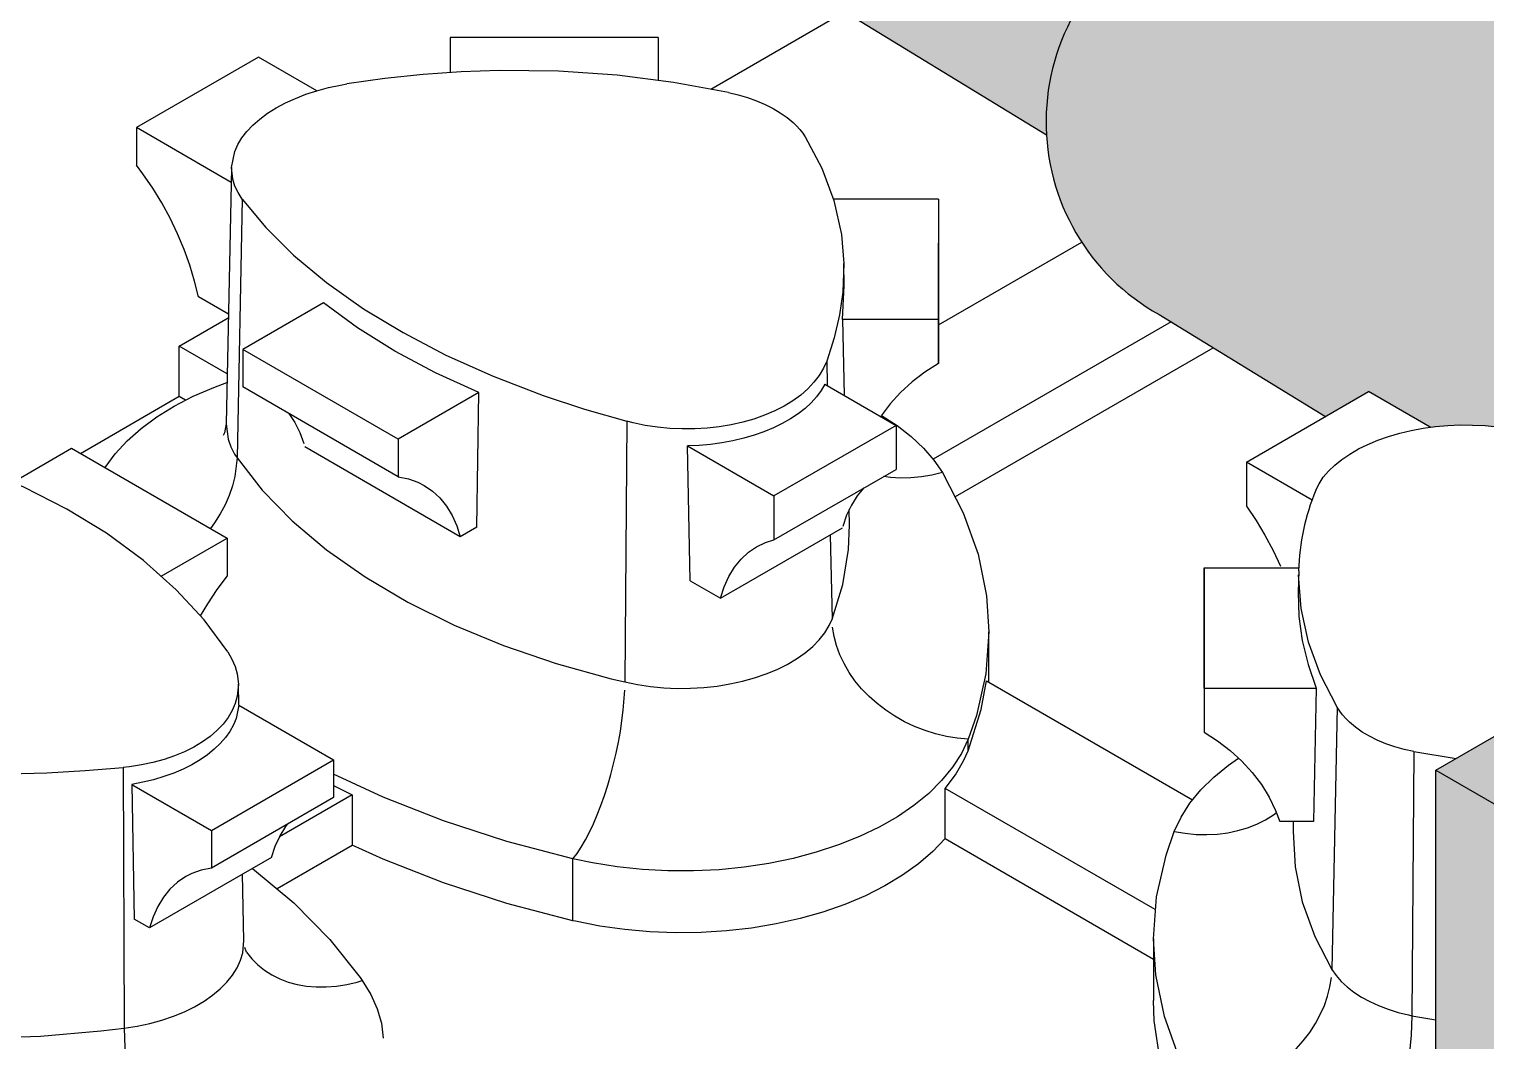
# Model space of a CAD drawing. Header units: millimetres. Extents: x 441156 to 441876, y 4514765 to 4515211.
# Drawn here: x 441627.639 to 441628.197, y 4515143.171 to 4515143.558 of the extents above; entities that cross this region are included whole.
import ezdxf

# ---------------------------------------------------------------- set-up
doc = ezdxf.new("R2010")
doc.units = ezdxf.units.MM
doc.layers.add('Cornice', color=7, linetype='Continuous')
doc.layers.add('Cornice_Tratteggi', color=7, linetype='Continuous', lineweight=5)

msp = doc.modelspace()

# ---------------------------------------------------------------- hatches: boundary and pattern name
at = {"layer": 'Cornice_Tratteggi'}
h = msp.add_hatch(dxfattribs=at)
h.set_pattern_fill('AR-RSHKE', color=254, scale=3.01875e-05)
h.set_pattern_definition([(0, (441619.7296034587, 4515158.165127833), (0.01955244375, 0.00920115), [0.004600575, -0.0038338125, 0.0053673375, -0.0023002875, 0.0069008625, -0.00306705]), (0, (441619.7342040337, 4515158.165511215), (0.01955244375, 0.00920115), [0.0038338125, -0.0145684875, 0.00306705, -0.004600575]), (0, (441619.7434051837, 4515158.164552762), (0.01955244375, 0.00920115), [0.0023002875, -0.0237696375]), (90, (441619.7296034587, 4515158.165127833), (-0.00651748125, 0.00920115), [0.008817768750000001, -0.02798683125]), (90, (441619.7342040337, 4515158.165127833), (-0.00651748125, 0.00920115), [0.008626078125, -0.028178521875]), (90, (441619.7380378462, 4515158.165127833), (-0.00651748125, 0.00920115), [0.008051006250000001, -0.02875359375]), (90, (441619.7434051837, 4515158.164552762), (-0.00651748125, 0.00920115), [0.008817768750000001, -0.02798683125]), (90, (441619.7457054711, 4515158.164552762), (-0.00651748125, 0.00920115), [0.008817768750000001, -0.02798683125]), (90, (441619.7526063336, 4515158.165127833), (-0.00651748125, 0.00920115), [0.0084343875, -0.0283702125])])
h.paths.add_polyline_path([(441628.2195327565, 4515143.250001364), (441628.177703629, 4515143.27415119), (441628.177703629, 4515142.658326191), (441627.968557991, 4515142.77907532), (441627.968557991, 4515142.730775319), (441628.2195327565, 4515142.585876365)])
h.paths.add_polyline_path([(441629.540647082, 4515144.012739739), (441629.540647082, 4515144.061039391), (441628.177703629, 4515143.27415119), (441628.2195327565, 4515143.250001364)])
for points in [[(441627.9357423121, 4515143.574066194), (441628.0285874043, 4515143.517337671, -0.3134991230460033), (441628.0789544832, 4515143.599661068), (441627.9841336508, 4515143.657596772, 1.00000059424074)], [(441628.1588874031, 4515143.593245395, 1.032811065394186), (441628.0717216854, 4515143.448503297), (441628.1354833695, 4515143.40954479), (441628.151901492, 4515143.419023707), (441628.1755599793, 4515143.405363888), (441628.1775155418, 4515143.40562891), (441628.1822589573, 4515143.406051836), (441628.1870189492, 4515143.406258301), (441628.1917803215, 4515143.40624491), (441628.19652411, 4515143.406014312), (441628.2012005745, 4515143.405570134), (441628.2057599747, 4515143.404916006), (441628.2081813539, 4515143.404472966), (441628.2244972244, 4515143.400845258), (441628.2402257987, 4515143.396520946), (441628.2594023225, 4515143.390013276), (441628.2730900825, 4515143.384277433), (441628.2957279671, 4515143.397347981), (441628.3434083742, 4515143.369819949), (441628.3884961436, 4515143.395851135), (441628.3850027624, 4515143.39786802), (441628.3846407013, 4515143.39912801), (441628.383105906, 4515143.403362577), (441628.3811904492, 4515143.407203425), (441628.3789089086, 4515143.410621323), (441628.3612662865, 4515143.420807197), (441628.3612666125, 4515143.435186381), (441628.3902192928, 4515143.451901183)]]:
    msp.add_hatch(color=254, dxfattribs=at).paths.add_polyline_path(points)

# ---------------------------------------------------------------- linework, layer by layer
at = {"color": 254, "linetype": 'Continuous'}
for p, q in [((441628.1051542237, 4515143.392034418), (441628.151901492, 4515143.419023707)), ((441628.1755599793, 4515143.405363888), (441628.151901492, 4515143.419023707)), ((441628.1051542237, 4515143.392034418), (441628.1051538422, 4515143.375195599)), ((441628.1303551897, 4515143.37748401), (441628.1051542237, 4515143.392034418))]:
    msp.add_line(p, q, dxfattribs=at)
for points in [[(441628.1317127412, 4515143.38125303, 0), (441628.1329624952, 4515143.383765259, 0), (441628.1346005293, 4515143.386228731, 0), (441628.1366076748, 4515143.388617752, 0), (441628.1389647627, 4515143.390906626, 0), (441628.1416677462, 4515143.393085862, 0), (441628.1447027056, 4515143.39514882, 0), (441628.1480359305, 4515143.397074325, 0), (441628.1516337104, 4515143.398841197, 0), (441628.1554829741, 4515143.400439787, 0), (441628.1595696372, 4515143.401867867, 0), (441628.1638493649, 4515143.403111284, 0), (441628.1682778223, 4515143.404155876, 0), (441628.1728385484, 4515143.404995074, 0), (441628.1775155418, 4515143.40562891, 0), (441628.1822589573, 4515143.406051836, 0), (441628.1870189492, 4515143.406258301, 0), (441628.1917803215, 4515143.40624491, 0), (441628.19652411, 4515143.406014312, 0), (441628.2012005745, 4515143.405570134, 0), (441628.2057599747, 4515143.404916006, 0), (441628.2081813539, 4515143.404472966, 0)], [(441628.1051538422, 4515143.375195599, 0), (441628.1088422948, 4515143.369716111, 0), (441628.1122638596, 4515143.364032253, 0), (441628.1153924963, 4515143.358187282, 0), (441628.1182043941, 4515143.352225685, 0), (441628.1185079439, 4515143.351531253, 0)]]:
    msp.add_polyline3d(points, dxfattribs=at)
msp.add_arc((441628.2097515386, 4515143.348460024), 0.08462904842435913, 157.2071656743576, 178.6316916423052, dxfattribs=at)
at = {"layer": 'Cornice', "color": 254}
for p, q in [((441628.177703629, 4515143.27415119), (441629.540647082, 4515144.061039391)), ((441627.9357422827, 4515143.574066211), (441628.0285874043, 4515143.517337671)), ((441628.0717216854, 4515143.448503297), (441628.1354833695, 4515143.40954479)), ((441628.177703629, 4515142.658326191), (441628.177703629, 4515143.27415119)), ((441628.177703629, 4515143.27415119), (441628.2195327565, 4515143.250001364))]:
    msp.add_line(p, q, dxfattribs=at)
at = {"layer": 'Cornice', "color": 254, "linetype": 'Continuous'}
for p, q in [((441627.900066915, 4515143.534733181), (441627.9515087652, 4515143.564432861)), ((441627.879944356, 4515143.55458124), (441627.800249356, 4515143.55458124)), ((441627.800249356, 4515143.55458124), (441627.800249356, 4515143.541159132)), ((441627.879944356, 4515143.55458124), (441627.879944356, 4515143.538101679)), ((441627.726894794, 4515143.547061906), (441627.6801475258, 4515143.520072618)), ((441627.7492274271, 4515143.534167605), (441627.726894794, 4515143.547061906)), ((441627.6801475258, 4515143.520072618), (441627.6801471998, 4515143.50569361)), ((441627.7164513798, 4515143.499111682), (441627.6801475258, 4515143.520072618)), ((441627.7165718021, 4515143.504744283), (441627.7144758405, 4515143.406708363)), ((441627.720667677, 4515143.492725824), (441627.7187108203, 4515143.393628062)), ((441627.9872479732, 4515143.492630064), (441627.9470743379, 4515143.492629205)), ((441627.9872479732, 4515143.492630064), (441627.9872479732, 4515143.446618576)), ((441627.9872479732, 4515143.492630064), (441627.9872485131, 4515143.47579127)), ((441627.9872485131, 4515143.444575098), (441628.0420860484, 4515143.476235259)), ((441627.9872485131, 4515143.429779783), (441627.9872485131, 4515143.47579127)), ((441627.9511836632, 4515143.459687984), (441627.951005978, 4515143.467998982)), ((441627.7153738664, 4515143.448712375), (441627.7038836757, 4515143.455346175)), ((441627.9504990852, 4515143.44661779), (441627.9511836632, 4515143.459687984)), ((441627.7517591841, 4515143.453005857), (441627.7208930338, 4515143.435186381)), ((441627.696565307, 4515143.436468128), (441627.7153438808, 4515143.447309839)), ((441627.9872479732, 4515143.446618576), (441627.9504990852, 4515143.44661779)), ((441627.9504990852, 4515143.44661779), (441627.9511209492, 4515143.417605423)), ((441628.0762990331, 4515143.445706529), (441627.9852269527, 4515143.393126545)), ((441627.9872479732, 4515143.446618576), (441627.9872485131, 4515143.429779783)), ((441627.7148859519, 4515143.425890801), (441627.696565307, 4515143.436468128)), ((441627.696565307, 4515143.417242602), (441627.696565307, 4515143.436468128)), ((441627.7208930338, 4515143.435186381), (441627.7208927078, 4515143.420807197)), ((441627.7804477767, 4515143.400802765), (441627.7208930338, 4515143.435186381)), ((441627.9938224507, 4515143.378863584), (441628.0924774156, 4515143.435821507)), ((441627.9444630026, 4515143.430736871), (441627.9446584505, 4515143.421336318)), ((441627.7804474506, 4515143.38642358), (441627.7208927078, 4515143.420807197)), ((441627.9437405133, 4515143.421866257), (441627.9710215201, 4515143.406116534)), ((441627.658730434, 4515143.395398838), (441627.696565307, 4515143.417242602)), ((441627.696565307, 4515143.417242602), (441627.6990244266, 4515143.415822843)), ((441627.8113139255, 4515143.41862224), (441627.7804477767, 4515143.400802765)), ((441627.810532815, 4515143.367149902), (441627.8113139255, 4515143.41862224)), ((441627.8679943898, 4515143.407667522), (441627.8672084167, 4515143.307893759)), ((441627.9710215201, 4515143.406116534), (441627.9242742518, 4515143.379127246)), ((441627.9710215201, 4515143.406116534), (441627.9710219015, 4515143.389277275)), ((441627.7804477767, 4515143.400802765), (441627.7804474506, 4515143.38642358)), ((441627.6327165038, 4515143.384277433), (441627.6553543884, 4515143.397347981)), ((441627.6553543884, 4515143.397347981), (441627.7149091312, 4515143.362964365)), ((441627.8041839265, 4515143.363484404), (441627.7446291837, 4515143.39786802)), ((441627.8911572032, 4515143.398246198), (441627.9242742518, 4515143.379127246)), ((441627.8922027201, 4515143.346621171), (441627.8911572032, 4515143.398246198)), ((441627.9242746336, 4515143.362287986), (441627.9710219015, 4515143.389277275)), ((441627.9242742518, 4515143.379127246), (441627.9242746336, 4515143.362287986)), ((441627.9531427599, 4515143.368053746), (441627.9530188537, 4515143.373849295)), ((441627.810532815, 4515143.367149902), (441627.8041839265, 4515143.363484404)), ((441627.9037399698, 4515143.339960201), (441627.950487238, 4515143.366949488)), ((441627.6896397984, 4515143.348374485), (441627.7149091312, 4515143.362964365)), ((441627.7149091312, 4515143.362964365), (441627.7149094572, 4515143.348585556)), ((441627.9458449375, 4515143.364269281), (441627.9465179523, 4515143.331898964)), ((441628.0889277706, 4515143.351531885), (441628.0889272306, 4515143.334693092)), ((441628.0889277706, 4515143.305520398), (441628.0889277706, 4515143.351531885)), ((441628.0889277706, 4515143.351531885), (441628.125284657, 4515143.351531108)), ((441628.1251679025, 4515143.350476842), (441628.1249920806, 4515143.342252998)), ((441627.8922027201, 4515143.346621171), (441627.9037399698, 4515143.339960201)), ((441628.0889272306, 4515143.334693092), (441628.0889272306, 4515143.288681604)), ((441628.0065876031, 4515143.30775981), (441628.0065876031, 4515143.327082227)), ((441627.7194016281, 4515143.299007916), (441627.71922975, 4515143.307047295)), ((441628.0056277451, 4515143.30831398), (441628.084507892, 4515143.262772943)), ((441628.0889277706, 4515143.305520398), (441628.0889272306, 4515143.288681604)), ((441628.0889277706, 4515143.305520398), (441628.131904059, 4515143.305519479)), ((441628.131904059, 4515143.305519479), (441628.1307842787, 4515143.254498239)), ((441627.7193357142, 4515143.299045969), (441627.7556546393, 4515143.278078528)), ((441628.1398959173, 4515143.298258579), (441628.137877428, 4515143.197890206)), ((441627.9986178749, 4515143.281575219), (441627.9986178749, 4515143.286011878)), ((441628.1692525969, 4515143.281309656), (441628.1685508246, 4515143.180181083)), ((441627.7089073711, 4515143.251089239), (441627.7556546393, 4515143.278078528)), ((441627.7556546393, 4515143.278078528), (441627.7556549652, 4515143.263699143)), ((441627.6750464079, 4515143.275190625), (441627.6755127098, 4515143.175435519)), ((441627.678424485, 4515143.268687449), (441627.6793015848, 4515143.217159482)), ((441627.678424485, 4515143.268687449), (441627.7089073711, 4515143.251089239)), ((441627.7628175062, 4515143.264719625), (441627.7349233323, 4515143.248615071)), ((441627.7628175062, 4515143.264719625), (441627.7628175062, 4515143.2454941)), ((441627.9897696653, 4515143.247962615), (441627.9897696653, 4515143.267188141)), ((441628.0701661244, 4515143.22077167), (441627.9897696653, 4515143.267188141)), ((441627.7556549652, 4515143.263699143), (441627.7089076974, 4515143.236709855)), ((441628.1307842787, 4515143.254498239), (441628.1179676307, 4515143.254498239)), ((441628.1231159254, 4515143.254498239), (441628.1230329839, 4515143.25061876)), ((441627.7089073711, 4515143.251089239), (441627.7089076974, 4515143.236709855)), ((441627.9897696653, 4515143.247962615), (441628.0695881406, 4515143.201879841)), ((441627.7340981225, 4515143.228913116), (441627.7628175062, 4515143.2454941)), ((441627.7319184894, 4515143.240759967), (441627.6851712212, 4515143.213770678)), ((441627.8472965494, 4515143.216548146), (441627.8472965494, 4515143.240210331)), ((441627.7213263246, 4515143.208982705), (441627.7207843741, 4515143.234331744)), ((441627.6851712212, 4515143.213770678), (441627.6793015848, 4515143.217159482)), ((441628.0695881406, 4515143.20964724), (441628.0695881406, 4515143.185985056))]:
    msp.add_line(p, q, dxfattribs=at)
for points in [[(441627.9069231469, 4515143.533469283, 0), (441627.8858242335, 4515143.537358717, 0), (441627.86427087, 4515143.540082128, 0), (441627.8417715714, 4515143.541643164, 0), (441627.819112976, 4515143.541938219, 0), (441627.8044975062, 4515143.541453803, 0), (441627.7899290466, 4515143.540443269, 0), (441627.7752728925, 4515143.538886719, 0), (441627.7607557571, 4515143.53679928, 0)], [(441627.7165717591, 4515143.504742276, 0), (441627.7166135041, 4515143.505590513, 0), (441627.7170034153, 4515143.508263211, 0), (441627.7177897942, 4515143.510923388, 0), (441627.718966492, 4515143.513542761, 0), (441627.7205325766, 4515143.516109098, 0), (441627.7224785525, 4515143.518616039, 0), (441627.7247819075, 4515143.521037464, 0), (441627.7274201288, 4515143.523347246, 0), (441627.730385938, 4515143.52553441, 0), (441627.7336660442, 4515143.527593919, 0), (441627.7372242158, 4515143.529504793, 0), (441627.7410242215, 4515143.531246048, 0), (441627.7450563772, 4515143.532809756, 0), (441627.7493022727, 4515143.534191971, 0), (441627.7537161054, 4515143.535379176, 0), (441627.7582520725, 4515143.536357855, 0), (441627.7607557571, 4515143.53679928, 0)], [(441627.9069231469, 4515143.533469283, 0), (441627.9106017914, 4515143.532583424, 0), (441627.9141476438, 4515143.531533708, 0), (441627.9176315672, 4515143.530289461, 0), (441627.9209235368, 4515143.528888436, 0), (441627.9239150605, 4515143.527385966, 0), (441627.9266819454, 4515143.525755442, 0), (441627.9292737538, 4515143.52395525, 0), (441627.9315885791, 4515143.522044525, 0), (441627.9329594582, 4515143.520725742, 0), (441627.9341970541, 4515143.519368825, 0), (441627.9353106931, 4515143.517959615, 0), (441627.9362798264, 4515143.51652036, 0)], [(441627.9362798264, 4515143.51652036, 0), (441627.9426419291, 4515143.50455532, 0), (441627.9472414788, 4515143.492179484, 0), (441627.9500944669, 4515143.479103511, 0), (441627.9510058368, 4515143.468005584, 0)], [(441627.7038836757, 4515143.455346175, 0), (441627.7024583826, 4515143.461331762, 0), (441627.7006488392, 4515143.467376107, 0), (441627.698468817, 4515143.47343321, 0), (441627.6959349075, 4515143.479456972, 0), (441627.6930663951, 4515143.48540155, 0), (441627.6898851111, 4515143.491221701, 0), (441627.6864152668, 4515143.49687313, 0), (441627.6826832699, 4515143.502312826, 0), (441627.6801471998, 4515143.50569361, 0)], [(441627.720667677, 4515143.492725824, 0), (441627.7190778903, 4515143.495171385, 0), (441627.7178671326, 4515143.497705948, 0), (441627.7170462802, 4515143.500302387, 0), (441627.7166262092, 4515143.502933579, 0), (441627.7165717591, 4515143.504742276, 0)], [(441627.720667677, 4515143.492725824, 0), (441627.729709405, 4515143.481809247, 0), (441627.7403749838, 4515143.471216351, 0), (441627.7529749543, 4515143.460732481, 0), (441627.7671263952, 4515143.450745896, 0), (441627.7822725014, 4515143.441588936, 0), (441627.7986822567, 4515143.433034061, 0), (441627.8167734212, 4515143.424923409, 0), (441627.835949945, 4515143.417571593, 0), (441627.8516785194, 4515143.412367242, 0), (441627.8679943898, 4515143.407667522, 0)], [(441627.9510058368, 4515143.468005584, 0), (441627.9510266841, 4515143.465778535, 0), (441627.9506025075, 4515143.457100851, 0), (441627.9493777785, 4515143.448386384, 0), (441627.9473252008, 4515143.439553226, 0), (441627.9444630026, 4515143.430736871, 0)], [(441627.8113139255, 4515143.41862224, 0), (441627.7946910353, 4515143.426162292, 0), (441627.7791598939, 4515143.434441968, 0), (441627.7648189694, 4515143.443408772, 0), (441627.7517591841, 4515143.453005857, 0)], [(441627.9444630026, 4515143.430736871, 0), (441627.9432132486, 4515143.427935767, 0), (441627.9415752144, 4515143.425206922, 0), (441627.939568069, 4515143.422578714, 0), (441627.937210981, 4515143.420079526, 0), (441627.9345079976, 4515143.417719976, 0), (441627.9314730382, 4515143.415507014, 0), (441627.9281398133, 4515143.413463248, 0), (441627.9245420333, 4515143.411611293, 0), (441627.9206927697, 4515143.40996155, 0), (441627.9166061065, 4515143.408515942, 0), (441627.9123263788, 4515143.407288633, 0), (441627.9078979215, 4515143.406293787, 0), (441627.9033371954, 4515143.405538158, 0), (441627.8986602019, 4515143.405021007, 0), (441627.8939167865, 4515143.404746472, 0), (441627.8891567945, 4515143.404718688, 0), (441627.8843954222, 4515143.404940847, 0), (441627.8796516337, 4515143.405409111, 0), (441627.8749751693, 4515143.406117182, 0), (441627.8704157691, 4515143.407058769, 0), (441627.8679943898, 4515143.407667522, 0)], [(441627.9872485131, 4515143.429779783, 0), (441627.9820322532, 4515143.426429803, 0), (441627.9771934298, 4515143.422721366, 0), (441627.9727688693, 4515143.418682699, 0), (441627.9687922452, 4515143.414344536, 0), (441627.9652938221, 4515143.409739893, 0), (441627.9651384881, 4515143.409512894, 0)], [(441627.6681708299, 4515143.389948476, 0), (441627.6720008563, 4515143.395152498, 0), (441627.6766019054, 4515143.400143994, 0), (441627.6819389606, 4515143.404884975, 0), (441627.6879714035, 4515143.409339362, 0), (441627.6946533236, 4515143.413473252, 0), (441627.7019338675, 4515143.417255186, 0), (441627.709757626, 4515143.420656377, 0), (441627.7148144863, 4515143.422548085, 0)], [(441627.9437405133, 4515143.421866257, 0), (441627.9423287796, 4515143.419431355, 0), (441627.9405918407, 4515143.417067572, 0), (441627.9385403162, 4515143.414789359, 0), (441627.9361867491, 4515143.412610647, 0), (441627.9335455289, 4515143.410544755, 0), (441627.9306328038, 4515143.408604314, 0), (441627.9274663824, 4515143.406801188, 0), (441627.9240656238, 4515143.405146401, 0), (441627.9204513201, 4515143.403650071, 0), (441627.9166455691, 4515143.402321345, 0), (441627.912671639, 4515143.401168348, 0), (441627.9085538262, 4515143.400198129, 0), (441627.9043173068, 4515143.399416621, 0), (441627.8999879827, 4515143.3988286, 0), (441627.8955923232, 4515143.398437662, 0), (441627.8911572032, 4515143.398246198, 0)], [(441627.7385353299, 4515143.410621323, 0), (441627.7408168704, 4515143.407203425, 0), (441627.7427323273, 4515143.403362577, 0), (441627.7442671226, 4515143.39912801, 0), (441627.7446291837, 4515143.39786802, 0)], [(441627.9654149613, 4515143.409915388, 0), (441627.9713905807, 4515143.406027099, 0), (441627.9767564865, 4515143.40185292, 0), (441627.9814718408, 4515143.397424618, 0), (441627.9855007571, 4515143.392775896, 0), (441627.9887599275, 4515143.388029777, 0)], [(441627.715134488, 4515143.319414668, 0), (441627.70609276, 4515143.331624911, 0), (441627.6954271813, 4515143.343224567, 0), (441627.6828272108, 4515143.354436683, 0), (441627.6686757699, 4515143.364835315, 0), (441627.6535296636, 4515143.374085834, 0), (441627.6371199084, 4515143.382432191, 0), (441627.6190287438, 4515143.390013276, 0), (441627.59985222, 4515143.396520946, 0), (441627.5841236456, 4515143.400845258, 0), (441627.5678077752, 4515143.404472966, 0)], [(441627.714475854, 4515143.406708997, 0), (441627.7144648778, 4515143.406384792, 0), (441627.7142303959, 4515143.404481228, 0), (441627.7138929226, 4515143.403223595, 0), (441627.7135994895, 4515143.402484878, 0), (441627.7134480856, 4515143.402190719, 0), (441627.7134409519, 4515143.402178855, 0)], [(441627.7144758405, 4515143.406708363, 0), (441627.7146364284, 4515143.403746303, 0), (441627.7152435567, 4515143.400803596, 0), (441627.7162926046, 4515143.397902637, 0), (441627.7177755883, 4515143.395065503, 0), (441627.7187108203, 4515143.393628062, 0)], [(441627.7187108203, 4515143.393628062, 0), (441627.7184691349, 4515143.390095076, 0), (441627.7178839714, 4515143.386514205, 0), (441627.7169597833, 4515143.382912703, 0), (441627.7157036042, 4515143.379317979, 0), (441627.7141249944, 4515143.375757391, 0), (441627.712235968, 4515143.372258037, 0), (441627.7100509016, 4515143.36884655, 0), (441627.7084732081, 4515143.366680111, 0)], [(441627.7187108203, 4515143.393628062, 0), (441627.728343009, 4515143.38135897, 0), (441627.7397906817, 4515143.369621247, 0), (441627.7529667148, 4515143.358504225, 0), (441627.7677708307, 4515143.348092509, 0), (441627.7840903612, 4515143.33846534, 0), (441627.8018011047, 4515143.329695987, 0), (441627.8207682719, 4515143.321851188, 0), (441627.8408475111, 4515143.314990649, 0), (441627.8618860071, 4515143.309166581, 0), (441627.8672084167, 4515143.307893759, 0)], [(441627.9887599275, 4515143.388029777, 0), (441627.98473508, 4515143.387050942, 0), (441627.9807083136, 4515143.386375608, 0), (441627.9767102741, 4515143.386008915, 0), (441627.9727713892, 4515143.385953654, 0), (441627.9689216362, 4515143.386210245, 0), (441627.9663302759, 4515143.386568589, 0)], [(441627.9887599275, 4515143.388029777, 0), (441627.9967590528, 4515143.372624503, 0), (441628.0024181149, 4515143.356877253, 0), (441628.0056946196, 4515143.340906272, 0), (441628.0065876031, 4515143.327082227, 0)], [(441627.7804474506, 4515143.38642358, 0), (441627.7843337604, 4515143.385630208, 0), (441627.7879760441, 4515143.38431639, 0), (441627.7903057892, 4515143.383126846, 0)], [(441627.7903057892, 4515143.383126846, 0), (441627.7934761524, 4515143.380962192, 0), (441627.7963329104, 4515143.37831262, 0), (441627.7988543216, 4515143.375198294, 0), (441627.8010211967, 4515143.371642916, 0), (441627.8028170443, 4515143.367673544, 0), (441627.8041839265, 4515143.363484404, 0)], [(441627.9587114982, 4515143.382169928, 0), (441627.9561427972, 4515143.379118156, 0), (441627.9539261517, 4515143.375621869, 0), (441627.9520784317, 4515143.371707678, 0), (441627.9506136994, 4515143.367405373, 0), (441627.950487238, 4515143.366949488, 0)], [(441627.9465179523, 4515143.331898964, 0), (441627.9506928551, 4515143.345182269, 0), (441627.9528466283, 4515143.358625104, 0), (441627.9531427599, 4515143.368053746, 0)], [(441627.9037399698, 4515143.339960201, 0), (441627.9051652629, 4515143.344300016, 0), (441627.9069748063, 4515143.3482549, 0), (441627.9091548285, 4515143.351794754, 0), (441627.911688738, 4515143.354892639, 0), (441627.9145572503, 4515143.357524975, 0), (441627.9176181071, 4515143.359602641, 0)], [(441627.9176181071, 4515143.359602641, 0), (441627.921077947, 4515143.361265901, 0), (441627.9242746336, 4515143.362287986, 0)], [(441627.7149094572, 4515143.348585556, 0), (441627.7110231475, 4515143.343304703, 0), (441627.7073808638, 4515143.337785179, 0), (441627.704641951, 4515143.333191671, 0)], [(441628.1398959173, 4515143.298258579, 0), (441628.1335338146, 4515143.310656233, 0), (441628.1289342649, 4515143.323167838, 0), (441628.1260812769, 4515143.336071567, 0), (441628.1251490597, 4515143.348910232, 0), (441628.1251679783, 4515143.35048039, 0)], [(441628.1249920806, 4515143.342252998, 0), (441628.1252774457, 4515143.332996071, 0), (441628.1265281741, 4515143.323765862, 0), (441628.1287397228, 4515143.314595895, 0), (441628.131904059, 4515143.305519479, 0)], [(441627.8672084167, 4515143.307893759, 0), (441627.8720504867, 4515143.30691023, 0), (441627.8770226043, 4515143.306174092, 0), (441627.8820869287, 4515143.305690946, 0), (441627.8872049173, 4515143.30546447, 0), (441627.8923376192, 4515143.305496387, 0), (441627.8974459713, 4515143.305786455, 0), (441627.9024910961, 4515143.306332466, 0), (441627.907434597, 4515143.307130264, 0), (441627.9122388512, 4515143.308173778, 0), (441627.9168672952, 4515143.309455066, 0), (441627.9212847038, 4515143.310964377, 0), (441627.9254574579, 4515143.312690223, 0), (441627.9293538004, 4515143.31461947, 0), (441627.9329440776, 4515143.316737436, 0), (441627.9362009654, 4515143.319028, 0), (441627.939099677, 4515143.321473733, 0), (441627.9416181513, 4515143.324056017, 0), (441627.9437372213, 4515143.326755202, 0), (441627.9454407596, 4515143.329550746, 0), (441627.9465179523, 4515143.331898964, 0)], [(441627.9986178749, 4515143.286011878, 0), (441627.9944623549, 4515143.286385348, 0), (441627.9903048535, 4515143.287062963, 0), (441627.9861770118, 4515143.288039568, 0), (441627.9821102452, 4515143.289307728, 0), (441627.9781355042, 4515143.290857795, 0), (441627.9742830391, 4515143.292677968, 0), (441627.9705821694, 4515143.294754397, 0), (441627.9670610609, 4515143.297071279, 0), (441627.9637465115, 4515143.29961098, 0), (441627.9606637468, 4515143.302354172, 0), (441627.9578362286, 4515143.305279978, 0), (441627.9552854759, 4515143.308366129, 0), (441627.9530309016, 4515143.31158914, 0), (441627.9510896642, 4515143.314924481, 0), (441627.9494765379, 4515143.318346768, 0), (441627.9482037994, 4515143.321829955, 0), (441627.9472811351, 4515143.325347533, 0), (441627.9467155669, 4515143.328872732, 0), (441627.9465179523, 4515143.331898964, 0)], [(441628.0065876031, 4515143.327082227, 0), (441628.0053806701, 4515143.311014709, 0), (441628.0017689339, 4515143.295067842, 0), (441627.9986178749, 4515143.286011878, 0)], [(441627.715134488, 4515143.319414668, 0), (441627.7167242748, 4515143.316668906, 0), (441627.7179350324, 4515143.313856615, 0), (441627.7187558849, 4515143.31100774, 0), (441627.7191759559, 4515143.308152227, 0), (441627.7192297961, 4515143.307045138, 0)], [(441627.7192297961, 4515143.307045138, 0), (441627.7191886609, 4515143.305300255, 0), (441627.7187987497, 4515143.302462175, 0), (441627.7180123708, 4515143.299667872, 0), (441627.716835673, 4515143.296947229, 0), (441627.7152695885, 4515143.294313307, 0), (441627.7133236125, 4515143.291772202, 0), (441627.7110202576, 4515143.289350223, 0), (441627.7083820363, 4515143.287073679, 0), (441627.7054162271, 4515143.284953794, 0), (441627.7021361209, 4515143.282994947, 0), (441627.6985779493, 4515143.281216878, 0), (441627.6947779435, 4515143.27963932, 0), (441627.6907457879, 4515143.278270038, 0), (441627.6864998923, 4515143.277111847, 0), (441627.6820860597, 4515143.276175739, 0), (441627.6775500925, 4515143.275472705, 0), (441627.6750464079, 4515143.275190625, 0)], [(441627.8472965494, 4515143.240210331, 0), (441627.8488847315, 4515143.242322289, 0), (441627.8504736708, 4515143.244739222, 0), (441627.8520512746, 4515143.247442736, 0), (441627.8536055364, 4515143.250412256, 0), (441627.8551246272, 4515143.253625181, 0), (441627.8565969859, 4515143.257057058, 0), (441627.8580114069, 4515143.26068177, 0), (441627.8593571257, 4515143.26447173, 0), (441627.8606239005, 4515143.268398094, 0), (441627.8618020904, 4515143.272430982, 0), (441627.8628827286, 4515143.276539697, 0), (441627.8638575909, 4515143.280692973, 0), (441627.8647192579, 4515143.2848592, 0), (441627.8654611718, 4515143.28900667, 0), (441627.8660776864, 4515143.293103819, 0), (441627.8665641093, 4515143.297119465, 0), (441627.8669167389, 4515143.301023046, 0), (441627.8671328911, 4515143.304784853, 0), (441627.8672084167, 4515143.307893759, 0)], [(441627.9986178749, 4515143.281575219, 0), (441628.0035993895, 4515143.297398588, 0), (441628.0056277451, 4515143.30831398, 0)], [(441627.7193357142, 4515143.299045969, 0), (441627.7190041927, 4515143.296485438, 0), (441627.7183271598, 4515143.293947684, 0), (441627.7173087548, 4515143.291448222, 0), (441627.7159552042, 4515143.289002333, 0), (441627.7142747836, 4515143.286624972, 0), (441627.7122777671, 4515143.284330674, 0), (441627.7099763642, 4515143.282133467, 0), (441627.7073846456, 4515143.280046783, 0), (441627.7045184571, 4515143.278083381, 0), (441627.7013953223, 4515143.276255265, 0), (441627.698034336, 4515143.274573612, 0), (441627.6944560471, 4515143.273048704, 0), (441627.6906823331, 4515143.271689862, 0), (441627.6867362664, 4515143.270505397, 0), (441627.6826419728, 4515143.269502549, 0), (441627.678424485, 4515143.268687449, 0)], [(441628.1692525969, 4515143.281309656, 0), (441628.1655739524, 4515143.282100357, 0), (441628.1620280999, 4515143.283073399, 0), (441628.1585441765, 4515143.284258673, 0), (441628.155252207, 4515143.285621295, 0), (441628.1522606833, 4515143.287106493, 0), (441628.1494937983, 4515143.28873956, 0), (441628.14690199, 4515143.290563108, 0), (441628.1445871647, 4515143.292517979, 0), (441628.1432162856, 4515143.293877295, 0), (441628.1419786896, 4515143.295283593, 0), (441628.1408650507, 4515143.296751702, 0), (441628.1398959173, 4515143.298258579, 0)], [(441628.0889272306, 4515143.288681604, 0), (441628.0941434905, 4515143.285331625, 0), (441628.0989823139, 4515143.281623188, 0), (441628.1034068745, 4515143.277584521, 0), (441628.1073834985, 4515143.273246357, 0), (441628.1108819217, 4515143.268641715, 0), (441628.1138755187, 4515143.263805638, 0), (441628.1163415067, 4515143.258774931, 0), (441628.1179676307, 4515143.254498239, 0)], [(441627.5288790182, 4515143.281309656, 0), (441627.5499779315, 4515143.277852837, 0), (441627.571531295, 4515143.275265196, 0), (441627.5940305936, 4515143.273531917, 0), (441627.6166891891, 4515143.272750551, 0), (441627.6313046588, 4515143.272755927, 0), (441627.6458731184, 4515143.273159574, 0), (441627.6605292725, 4515143.273973115, 0), (441627.6750464079, 4515143.275190625, 0)], [(441627.9986178749, 4515143.286011878, 0), (441627.996036084, 4515143.280557558, 0), (441627.9926407353, 4515143.275253906, 0), (441627.9884576698, 4515143.270141286, 0), (441627.9835187228, 4515143.265258608, 0), (441627.9778614829, 4515143.260643034, 0), (441627.971529005, 4515143.256329688, 0), (441627.9645694832, 4515143.2523514, 0), (441627.9570358835, 4515143.248738446, 0), (441627.9489855412, 4515143.245518323, 0), (441627.9404797244, 4515143.242715538, 0), (441627.9315831673, 4515143.240351422, 0), (441627.9223635782, 4515143.238443966, 0), (441627.9128911237, 4515143.23700769, 0), (441627.9032378949, 4515143.236053521, 0), (441627.8934773586, 4515143.235588724, 0), (441627.8836837986, 4515143.235616835, 0), (441627.8739317496, 4515143.236137641, 0), (441627.8642954307, 4515143.237147176, 0), (441627.8548481801, 4515143.238637759, 0), (441627.8472965494, 4515143.240210331, 0)], [(441627.9897696653, 4515143.267188141, 0), (441627.9937237877, 4515143.272361133, 0), (441627.9968819503, 4515143.277713409, 0), (441627.9986178749, 4515143.281575219, 0)], [(441628.1692525969, 4515143.281309656, 0), (441628.1854936829, 4515143.278648737, 0)], [(441628.0775578688, 4515143.25071759, 0), (441628.0801396598, 4515143.256171909, 0), (441628.0835350084, 4515143.261475561, 0), (441628.087718074, 4515143.266588181, 0), (441628.0926570209, 4515143.271470859, 0), (441628.0983142608, 4515143.276086434, 0), (441628.1021600337, 4515143.278795932, 0)], [(441627.8472965494, 4515143.240210331, 0), (441627.8219452955, 4515143.24683998, 0), (441627.7976844271, 4515143.254712973, 0), (441627.7746964536, 4515143.263770083, 0), (441627.7556547619, 4515143.272667347, 0)], [(441627.7556548625, 4515143.268230638, 0), (441627.7628175062, 4515143.264719625, 0)], [(441627.7319184894, 4515143.240759967, 0), (441627.7333437824, 4515143.245099782, 0), (441627.7351533259, 4515143.249054667, 0), (441627.737333348, 4515143.252594521, 0), (441627.7380123432, 4515143.253513269, 0)], [(441628.0775578688, 4515143.25071759, 0), (441628.0817133888, 4515143.250002238, 0), (441628.0858708903, 4515143.249590513, 0), (441628.089998732, 4515143.249485549, 0), (441628.0940654986, 4515143.249688144, 0), (441628.0980402395, 4515143.250196756, 0), (441628.1018927046, 4515143.251007514, 0), (441628.1055935743, 4515143.252114248, 0), (441628.1091146828, 4515143.253508536, 0), (441628.1124292322, 4515143.255179766, 0), (441628.1155119969, 4515143.257115218, 0), (441628.1166814369, 4515143.257965109, 0)], [(441627.9897696653, 4515143.247962615, 0), (441627.9850496766, 4515143.243008275, 0), (441627.9795997434, 4515143.238310291, 0), (441627.9734613431, 4515143.23390442, 0), (441627.9666811925, 4515143.229824192, 0), (441627.9593108927, 4515143.22610066, 0), (441627.9514065362, 4515143.222762163, 0), (441627.9430282798, 4515143.219834108, 0), (441627.9342398871, 4515143.21733878, 0), (441627.9251082431, 4515143.21529517, 0), (441627.9157028452, 4515143.213718831, 0), (441627.9060952741, 4515143.21262176, 0), (441627.8963586492, 4515143.212012305, 0), (441627.8865670721, 4515143.211895106, 0), (441627.8767950627, 4515143.212271055, 0), (441627.8671169917, 4515143.21313729, 0), (441627.8576065153, 4515143.214487218, 0), (441627.8483360138, 4515143.216310567, 0), (441627.8472965494, 4515143.216548146, 0)], [(441628.0695881406, 4515143.20964724, 0), (441628.0707950736, 4515143.225714758, 0), (441628.0744068099, 4515143.241661625, 0), (441628.0775578688, 4515143.25071759, 0)], [(441628.1230329839, 4515143.25061876, 0), (441628.1237645396, 4515143.237125146, 0), (441628.1265303025, 4515143.22371969, 0), (441628.1313092234, 4515143.210504415, 0), (441628.137877428, 4515143.197890206, 0)], [(441627.8472965494, 4515143.216548146, 0), (441627.8219452955, 4515143.223177795, 0), (441627.7976844271, 4515143.231050788, 0), (441627.7746964536, 4515143.240107898, 0), (441627.7628175062, 4515143.2454941, 0)], [(441627.7089076974, 4515143.236709855, 0), (441627.7050213875, 4515143.235916482, 0), (441627.7013791038, 4515143.234602665, 0), (441627.6990493585, 4515143.23341312, 0)], [(441627.6990493585, 4515143.23341312, 0), (441627.6958789953, 4515143.231248466, 0), (441627.6930222373, 4515143.228598895, 0), (441627.690500826, 4515143.225484569, 0), (441627.6883339509, 4515143.221929191, 0), (441627.6865381034, 4515143.217959818, 0), (441627.6851712212, 4515143.213770678, 0)], [(441627.7246037332, 4515143.236536831, 0), (441627.7404404561, 4515143.223324041, 0), (441627.7542345322, 4515143.209368664, 0), (441627.7658821916, 4515143.194775685, 0), (441627.7666664082, 4515143.193658944, 0)], [(441627.6755127098, 4515143.175435519, 0), (441627.6804641405, 4515143.176216754, 0), (441627.6852787946, 4515143.177244167, 0), (441627.6899200298, 4515143.178509938, 0), (441627.6943525232, 4515143.180004434, 0), (441627.6985425412, 4515143.181716281, 0), (441627.702458195, 4515143.183632452, 0), (441627.7060696842, 4515143.185738362, 0), (441627.7093495231, 4515143.188017985, 0), (441627.7122727503, 4515143.190453971, 0), (441627.7148171181, 4515143.193027781, 0), (441627.7169632624, 4515143.195719827, 0), (441627.7186948498, 4515143.198509621, 0), (441627.7199987018, 4515143.201375929, 0), (441627.7208648954, 4515143.204296939, 0), (441627.7212868382, 4515143.20725042, 0), (441627.7213263246, 4515143.208982705, 0)], [(441627.7223612135, 4515143.204453195, 0), (441627.7222690035, 4515143.204622619, 0), (441627.7220129324, 4515143.205210024, 0), (441627.7216827451, 4515143.206268214, 0), (441627.7214035959, 4515143.207822758, 0), (441627.7213263913, 4515143.208979599, 0)], [(441628.0874158163, 4515143.148699692, 0), (441628.0794166909, 4515143.164104964, 0), (441628.0737576289, 4515143.179852214, 0), (441628.0704811242, 4515143.195823195, 0), (441628.0695881406, 4515143.20964724, 0)], [(441627.7223196265, 4515143.204515168, 0), (441627.7243165942, 4515143.201970451, 0), (441627.7266038909, 4515143.199657648, 0), (441627.7291641088, 4515143.19759436, 0), (441627.7319777631, 4515143.195796293, 0), (441627.7350234402, 4515143.194277128, 0), (441627.7382779607, 4515143.19304843, 0), (441627.7417165557, 4515143.192119546, 0), (441627.7453130555, 4515143.191497548, 0), (441627.7490400884, 4515143.19118717, 0), (441627.7528692896, 4515143.191190774, 0), (441627.7567715165, 4515143.191508331, 0), (441627.7607170707, 4515143.192137427, 0), (441627.7646759243, 4515143.193073271, 0), (441627.7666664082, 4515143.193658944, 0)], [(441628.0874158163, 4515143.148699692, 0), (441628.0914406637, 4515143.149336644, 0), (441628.0954674302, 4515143.150277869, 0), (441628.0994654697, 4515143.151516202, 0), (441628.1034043545, 4515143.153042219, 0), (441628.1072541075, 4515143.154844305, 0), (441628.1109854297, 4515143.156908747, 0), (441628.1145699235, 4515143.159219832, 0), (441628.1179803088, 4515143.161759972, 0), (441628.1211906304, 4515143.164509834, 0), (441628.1241764559, 4515143.167448491, 0), (441628.1269150613, 4515143.170553577, 0), (441628.1293856041, 4515143.173801461, 0), (441628.1315692821, 4515143.177167425, 0), (441628.1334494762, 4515143.180625851, 0), (441628.1350118769, 4515143.184150419, 0), (441628.1362445934, 4515143.187714306, 0), (441628.1371382441, 4515143.191290386, 0), (441628.1376860276, 4515143.194851444, 0), (441628.137877428, 4515143.197890206, 0)], [(441628.137877428, 4515143.197890206, 0), (441628.1394811841, 4515143.195560056, 0), (441628.1414305961, 4515143.193319471, 0), (441628.1437108277, 4515143.191185504, 0), (441628.1463045253, 4515143.189174397, 0), (441628.149191949, 4515143.187301455, 0), (441628.1523511239, 4515143.185580932, 0), (441628.1557580067, 4515143.184025922, 0), (441628.1593866689, 4515143.182648259, 0), (441628.1632094944, 4515143.18145843, 0), (441628.1671973891, 4515143.180465489, 0), (441628.1685508246, 4515143.180181083, 0)], [(441627.7666664082, 4515143.193658944, 0), (441627.7699167319, 4515143.188325092, 0), (441627.7723494908, 4515143.182847984, 0), (441627.7739461702, 4515143.177269304, 0), (441627.7746946182, 4515143.171631509, 0), (441627.774755233, 4515143.169501904, 0)], [(441628.0841310853, 4515143.130793437, 0), (441628.077007398, 4515143.146341279, 0), (441628.0722418654, 4515143.162186806, 0), (441628.0698702722, 4515143.178211034, 0), (441628.0695881406, 4515143.185985056, 0)], [(441627.5281772459, 4515143.180181083, 0), (441627.550577676, 4515143.176308167, 0), (441627.5734775197, 4515143.173577154, 0), (441627.5967024952, 4515143.172008829, 0), (441627.6200758464, 4515143.171615127, 0), (441627.6434196882, 4515143.172399044, 0), (441627.6665563596, 4515143.174354616, 0), (441627.6755127098, 4515143.175435519, 0)], [(441627.6755127098, 4515143.175435519, 0), (441627.6755703453, 4515143.171811935, 0), (441627.6757098911, 4515143.168011712, 0), (441627.6759302853, 4515143.164063771, 0), (441627.6762298504, 4515143.159998158, 0), (441627.6766063067, 4515143.155845816, 0), (441627.677056789, 4515143.151638346, 0), (441627.677577869, 4515143.147407769, 0), (441627.6781655808, 4515143.143186282, 0), (441627.6788154516, 4515143.139006016, 0), (441627.6795225356, 4515143.134898782, 0), (441627.6802814513, 4515143.130895839, 0), (441627.6810864231, 4515143.127027653, 0), (441627.6819313245, 4515143.123323663, 0), (441627.6828097253, 4515143.119812058, 0), (441627.6837149404, 4515143.116519565, 0), (441627.6846400807, 4515143.113471239, 0), (441627.685578105, 4515143.110690282, 0), (441627.6865218747, 4515143.108197858, 0), (441627.6873350376, 4515143.106294377, 0)], [(441628.1685508246, 4515143.180181083, 0), (441628.1684652948, 4515143.176562111, 0), (441628.1682582116, 4515143.172773052, 0), (441628.1679311512, 4515143.168842744, 0), (441628.1674866027, 4515143.164801098, 0), (441628.1669279494, 4515143.160678875, 0), (441628.1662594429, 4515143.156507446, 0), (441628.1654861711, 4515143.15231856, 0), (441628.1646140189, 4515143.148144095, 0), (441628.163649624, 4515143.144015823, 0), (441628.1626003259, 4515143.13996516, 0), (441628.1614741107, 4515143.136022937, 0), (441628.1602795492, 4515143.132219153, 0), (441628.159025733, 4515143.128582762, 0), (441628.1577222042, 4515143.125141435, 0), (441628.1563788837, 4515143.121921365, 0), (441628.1550059947, 4515143.118947057, 0), (441628.1536139859, 4515143.116241149, 0), (441628.1522134512, 4515143.113824232, 0), (441628.1510067342, 4515143.111985811, 0)], [(441628.1685508246, 4515143.180181083, 0), (441628.177703629, 4515143.178598612, 0)]]:
    msp.add_polyline3d(points, dxfattribs=at)
at = {"layer": 'Cornice', "color": 254}
msp.add_arc((441628.1129676916, 4515143.522281631), 0.084525, 57.09362892102995, 240.7924917715658, dxfattribs=at)

doc.saveas('drawing.dxf')
